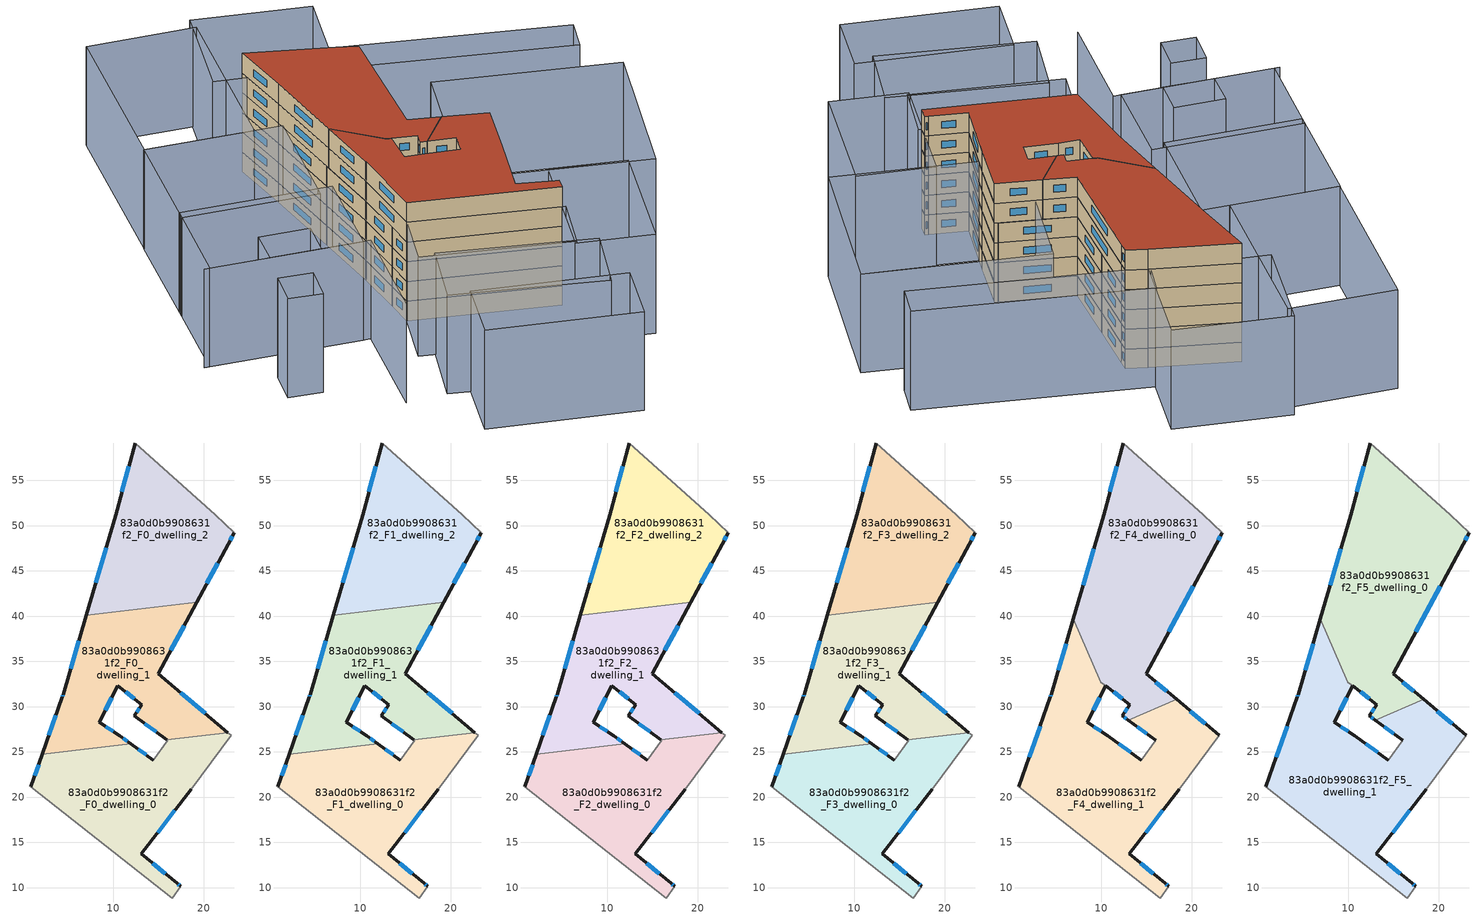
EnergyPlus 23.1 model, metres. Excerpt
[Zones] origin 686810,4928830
83a0d0b9908631f2_F0_dwelling_0
 floor ground (EU_floor_Construction): 23.03,26.85 18.62,20.88 13.1,13.74 17.06,10.46 17.44,10.14 16.55,8.85 0.89,21.17 2.16,24.76 11.96,25.9 14.45,24.09 16.04,26.28 15.93,26.36 22.68,27.14 z0
 wall outside (EU_wall_Construction): 17.44,10.14 17.06,10.46 13.1,13.74 18.62,20.88 / 2.16,24.76 0.89,21.17 / 14.45,24.09 11.96,25.9 z0:3
 wall adiabatic (EU_wall_Construction): 0.89,21.17 16.55,8.85 17.44,10.14 / 16.04,26.28 14.45,24.09 / 16.04,26.28 15.93,26.36 / 18.62,20.88 23.03,26.85 22.68,27.14 z0:3
 wall to 83a0d0b9908631f2_F0_dwelling_1 (EU_wall_Construction): 11.96,25.9 2.16,24.76 / 22.68,27.14 15.93,26.36 z0:3
 window (EU_Window_Construction): 15.77,11.52 14.39,12.67 / 17.32,10.24 17.18,10.35 / 1.75,23.59 1.3,22.34 / 13.64,24.67 12.77,25.31 / 14.9,16.06 16.82,18.55 z0.98:2.02
83a0d0b9908631f2_F0_dwelling_1
 floor ground (EU_floor_Construction): 19.21,41.53 14.95,33.65 22.68,27.14 15.93,26.36 12.3,28.99 13.18,30.21 10.49,32.3 8.44,28.26 10.72,26.8 11.96,25.9 2.16,24.76 4.39,31.09 4.47,31.32 7.04,40.12 z0
 wall outside (EU_wall_Construction): 11.96,25.9 10.72,26.8 8.44,28.26 10.49,32.3 13.18,30.21 12.3,28.99 15.93,26.36 / 7.04,40.12 4.47,31.32 4.39,31.09 2.16,24.76 / 22.68,27.14 14.95,33.65 19.21,41.53 z0:3
 wall to 83a0d0b9908631f2_F0_dwelling_2 (EU_wall_Construction): 19.21,41.53 7.04,40.12 z0:3
 window (EU_Window_Construction): 13.48,28.13 14.75,27.21 / 12.89,29.81 12.59,29.38 / 11.37,31.62 12.31,30.89 / 9.11,29.57 9.83,30.99 / 9.98,27.27 9.18,27.78 / 11.55,26.19 11.12,26.5 / 3.66,29.03 2.88,26.82 / 4.44,31.24 4.42,31.16 / 6.2,37.26 5.31,34.18 / 16.34,36.21 17.83,38.97 / 20.17,29.26 17.46,31.53 z0.98:2.02
83a0d0b9908631f2_F0_dwelling_2
 floor ground (EU_floor_Construction): 21.3,51.21 23.37,49.22 22.69,47.97 19.21,41.53 7.04,40.12 10.26,51.17 12.42,59.14 z0
 wall outside (EU_wall_Construction): 12.42,59.14 10.26,51.17 7.04,40.12 / 19.21,41.53 22.69,47.97 23.37,49.22 z0:3
 wall adiabatic (EU_wall_Construction): 23.37,49.22 21.3,51.21 12.42,59.14 z0:3
 window (EU_Window_Construction): 9.21,47.57 8.09,43.71 / 11.72,56.55 10.96,53.76 / 22.91,48.37 23.15,48.81 / 20.34,43.63 21.56,45.87 z0.98:2.02
83a0d0b9908631f2_F1_dwelling_0
 floor to 83a0d0b9908631f2_F0_dwelling_0 (EU_floor_Construction): 23.03,26.85 18.62,20.88 13.1,13.74 17.06,10.46 17.44,10.14 16.55,8.85 0.89,21.17 2.16,24.76 11.96,25.9 14.45,24.09 16.04,26.28 15.93,26.36 22.68,27.14 z3
 wall outside (EU_wall_Construction): 17.44,10.14 17.06,10.46 13.1,13.74 18.62,20.88 / 2.16,24.76 0.89,21.17 / 14.45,24.09 11.96,25.9 z3:6
 wall adiabatic (EU_wall_Construction): 0.89,21.17 16.55,8.85 17.44,10.14 / 16.04,26.28 14.45,24.09 / 16.04,26.28 15.93,26.36 / 18.62,20.88 23.03,26.85 22.68,27.14 z3:6
 wall to 83a0d0b9908631f2_F1_dwelling_1 (EU_wall_Construction): 11.96,25.9 2.16,24.76 / 22.68,27.14 15.93,26.36 z3:6
 window (EU_Window_Construction): 15.77,11.52 14.39,12.67 / 17.32,10.24 17.18,10.35 / 1.75,23.59 1.3,22.34 / 13.64,24.67 12.77,25.31 / 14.9,16.06 16.82,18.55 z3.98:5.02
83a0d0b9908631f2_F1_dwelling_1
 floor to 83a0d0b9908631f2_F0_dwelling_1 (EU_floor_Construction): 19.21,41.53 14.95,33.65 22.68,27.14 15.93,26.36 12.3,28.99 13.18,30.21 10.49,32.3 8.44,28.26 10.72,26.8 11.96,25.9 2.16,24.76 4.39,31.09 4.47,31.32 7.04,40.12 z3
 wall outside (EU_wall_Construction): 11.96,25.9 10.72,26.8 8.44,28.26 10.49,32.3 13.18,30.21 12.3,28.99 15.93,26.36 / 7.04,40.12 4.47,31.32 4.39,31.09 2.16,24.76 / 22.68,27.14 14.95,33.65 19.21,41.53 z3:6
 wall to 83a0d0b9908631f2_F1_dwelling_2 (EU_wall_Construction): 19.21,41.53 7.04,40.12 z3:6
 window (EU_Window_Construction): 13.48,28.13 14.75,27.21 / 12.89,29.81 12.59,29.38 / 11.37,31.62 12.31,30.89 / 9.11,29.57 9.83,30.99 / 9.98,27.27 9.18,27.78 / 11.55,26.19 11.12,26.5 / 3.66,29.03 2.88,26.82 / 4.44,31.24 4.42,31.16 / 6.2,37.26 5.31,34.18 / 16.34,36.21 17.83,38.97 / 20.17,29.26 17.46,31.53 z3.98:5.02
83a0d0b9908631f2_F1_dwelling_2
 floor to 83a0d0b9908631f2_F0_dwelling_2 (EU_floor_Construction): 21.3,51.21 23.37,49.22 22.69,47.97 19.21,41.53 7.04,40.12 10.26,51.17 12.42,59.14 z3
 wall outside (EU_wall_Construction): 12.42,59.14 10.26,51.17 7.04,40.12 / 19.21,41.53 22.69,47.97 23.37,49.22 z3:6
 wall adiabatic (EU_wall_Construction): 23.37,49.22 21.3,51.21 12.42,59.14 z3:6
 window (EU_Window_Construction): 9.21,47.57 8.09,43.71 / 11.72,56.55 10.96,53.76 / 22.91,48.37 23.15,48.81 / 20.34,43.63 21.56,45.87 z3.98:5.02
83a0d0b9908631f2_F2_dwelling_0
 floor to 83a0d0b9908631f2_F1_dwelling_0 (EU_floor_Construction): 23.03,26.85 18.62,20.88 13.1,13.74 17.06,10.46 17.44,10.14 16.55,8.85 0.89,21.17 2.16,24.76 11.96,25.9 14.45,24.09 16.04,26.28 15.93,26.36 22.68,27.14 z6
 wall outside (EU_wall_Construction): 17.44,10.14 17.06,10.46 13.1,13.74 18.62,20.88 / 2.16,24.76 0.89,21.17 / 14.45,24.09 11.96,25.9 z6:9
 wall adiabatic (EU_wall_Construction): 0.89,21.17 16.55,8.85 17.44,10.14 / 16.04,26.28 14.45,24.09 / 16.04,26.28 15.93,26.36 / 18.62,20.88 23.03,26.85 22.68,27.14 z6:9
 wall to 83a0d0b9908631f2_F2_dwelling_1 (EU_wall_Construction): 11.96,25.9 2.16,24.76 / 22.68,27.14 15.93,26.36 z6:9
 window (EU_Window_Construction): 15.77,11.52 14.39,12.67 / 17.32,10.24 17.18,10.35 / 1.75,23.59 1.3,22.34 / 13.64,24.67 12.77,25.31 / 14.9,16.06 16.82,18.55 z6.98:8.02
83a0d0b9908631f2_F2_dwelling_1
 floor to 83a0d0b9908631f2_F1_dwelling_1 (EU_floor_Construction): 19.21,41.53 14.95,33.65 22.68,27.14 15.93,26.36 12.3,28.99 13.18,30.21 10.49,32.3 8.44,28.26 10.72,26.8 11.96,25.9 2.16,24.76 4.39,31.09 4.47,31.32 7.04,40.12 z6
 wall outside (EU_wall_Construction): 11.96,25.9 10.72,26.8 8.44,28.26 10.49,32.3 13.18,30.21 12.3,28.99 15.93,26.36 / 7.04,40.12 4.47,31.32 4.39,31.09 2.16,24.76 / 22.68,27.14 14.95,33.65 19.21,41.53 z6:9
 wall to 83a0d0b9908631f2_F2_dwelling_2 (EU_wall_Construction): 19.21,41.53 7.04,40.12 z6:9
 window (EU_Window_Construction): 13.48,28.13 14.75,27.21 / 12.89,29.81 12.59,29.38 / 11.37,31.62 12.31,30.89 / 9.11,29.57 9.83,30.99 / 9.98,27.27 9.18,27.78 / 11.55,26.19 11.12,26.5 / 3.66,29.03 2.88,26.82 / 4.44,31.24 4.42,31.16 / 6.2,37.26 5.31,34.18 / 16.34,36.21 17.83,38.97 / 20.17,29.26 17.46,31.53 z6.98:8.02
83a0d0b9908631f2_F2_dwelling_2
 floor to 83a0d0b9908631f2_F1_dwelling_2 (EU_floor_Construction): 21.3,51.21 23.37,49.22 22.69,47.97 19.21,41.53 7.04,40.12 10.26,51.17 12.42,59.14 z6
 wall outside (EU_wall_Construction): 12.42,59.14 10.26,51.17 7.04,40.12 / 19.21,41.53 22.69,47.97 23.37,49.22 z6:9
 wall adiabatic (EU_wall_Construction): 23.37,49.22 21.3,51.21 12.42,59.14 z6:9
 window (EU_Window_Construction): 9.21,47.57 8.09,43.71 / 11.72,56.55 10.96,53.76 / 22.91,48.37 23.15,48.81 / 20.34,43.63 21.56,45.87 z6.98:8.02
83a0d0b9908631f2_F3_dwelling_0
 floor to 83a0d0b9908631f2_F2_dwelling_0 (EU_floor_Construction): 23.03,26.85 18.62,20.88 13.1,13.74 17.06,10.46 17.44,10.14 16.55,8.85 0.89,21.17 2.16,24.76 11.96,25.9 14.45,24.09 16.04,26.28 15.93,26.36 22.68,27.14 z9
 wall outside (EU_wall_Construction): 17.44,10.14 17.06,10.46 13.1,13.74 18.62,20.88 / 2.16,24.76 0.89,21.17 / 14.45,24.09 11.96,25.9 z9:12
 wall adiabatic (EU_wall_Construction): 0.89,21.17 16.55,8.85 17.44,10.14 / 16.04,26.28 14.45,24.09 / 16.04,26.28 15.93,26.36 / 18.62,20.88 23.03,26.85 22.68,27.14 z9:12
 wall to 83a0d0b9908631f2_F3_dwelling_1 (EU_wall_Construction): 11.96,25.9 2.16,24.76 / 22.68,27.14 15.93,26.36 z9:12
 window (EU_Window_Construction): 15.77,11.52 14.39,12.67 / 17.32,10.24 17.18,10.35 / 1.75,23.59 1.3,22.34 / 13.64,24.67 12.77,25.31 / 14.9,16.06 16.82,18.55 z9.98:11.02
83a0d0b9908631f2_F3_dwelling_1
 floor to 83a0d0b9908631f2_F2_dwelling_1 (EU_floor_Construction): 19.21,41.53 14.95,33.65 22.68,27.14 15.93,26.36 12.3,28.99 13.18,30.21 10.49,32.3 8.44,28.26 10.72,26.8 11.96,25.9 2.16,24.76 4.39,31.09 4.47,31.32 7.04,40.12 z9
 wall outside (EU_wall_Construction): 11.96,25.9 10.72,26.8 8.44,28.26 10.49,32.3 13.18,30.21 12.3,28.99 15.93,26.36 / 7.04,40.12 4.47,31.32 4.39,31.09 2.16,24.76 / 22.68,27.14 14.95,33.65 19.21,41.53 z9:12
 wall to 83a0d0b9908631f2_F3_dwelling_2 (EU_wall_Construction): 19.21,41.53 7.04,40.12 z9:12
 window (EU_Window_Construction): 13.48,28.13 14.75,27.21 / 12.89,29.81 12.59,29.38 / 11.37,31.62 12.31,30.89 / 9.11,29.57 9.83,30.99 / 9.98,27.27 9.18,27.78 / 11.55,26.19 11.12,26.5 / 3.66,29.03 2.88,26.82 / 4.44,31.24 4.42,31.16 / 6.2,37.26 5.31,34.18 / 16.34,36.21 17.83,38.97 / 20.17,29.26 17.46,31.53 z9.98:11.02
83a0d0b9908631f2_F3_dwelling_2
 floor to 83a0d0b9908631f2_F2_dwelling_2 (EU_floor_Construction): 21.3,51.21 23.37,49.22 22.69,47.97 19.21,41.53 7.04,40.12 10.26,51.17 12.42,59.14 z9
 wall outside (EU_wall_Construction): 12.42,59.14 10.26,51.17 7.04,40.12 / 19.21,41.53 22.69,47.97 23.37,49.22 z9:12
 wall adiabatic (EU_wall_Construction): 23.37,49.22 21.3,51.21 12.42,59.14 z9:12
 window (EU_Window_Construction): 9.21,47.57 8.09,43.71 / 11.72,56.55 10.96,53.76 / 22.91,48.37 23.15,48.81 / 20.34,43.63 21.56,45.87 z9.98:11.02
83a0d0b9908631f2_F4_dwelling_0
 floor to 83a0d0b9908631f2_F3_dwelling_2 (EU_floor_Construction): 21.3,51.21 23.37,49.22 22.69,47.97 19.21,41.53 7.04,40.12 10.26,51.17 12.42,59.14 z12
 floor to 83a0d0b9908631f2_F3_dwelling_1 (EU_floor_Construction): 19.21,41.53 14.95,33.65 18.34,30.8 13,28.48 12.3,28.99 13.18,30.21 9.97,32.71 6.91,39.69 7.04,40.12 z12
 wall outside (EU_wall_Construction): 12.42,59.14 10.26,51.17 6.91,39.69 / 18.34,30.8 14.95,33.65 22.69,47.97 23.37,49.22 / 10.49,32.3 13.18,30.21 12.3,28.99 13,28.48 z12:15
 wall adiabatic (EU_wall_Construction): 23.37,49.22 21.3,51.21 12.42,59.14 z12:15
 wall to 83a0d0b9908631f2_F4_dwelling_1 (EU_wall_Construction): 13,28.48 18.34,30.8 / 6.91,39.69 9.97,32.71 10.49,32.3 z12:15
 window (EU_Window_Construction): 9.17,47.43 8,43.42 / 11.72,56.55 10.96,53.76 / 22.91,48.37 23.15,48.81 / 17.47,38.3 20.17,43.31 / 17.23,31.72 16.05,32.72 / 12.53,28.82 12.77,28.64 / 12.89,29.81 12.59,29.38 / 11.37,31.62 12.31,30.89 z12.98:14.02
83a0d0b9908631f2_F4_dwelling_1
 floor to 83a0d0b9908631f2_F3_dwelling_0 (EU_floor_Construction): 23.03,26.85 18.62,20.88 13.1,13.74 17.06,10.46 17.44,10.14 16.55,8.85 0.89,21.17 2.16,24.76 11.96,25.9 14.45,24.09 16.04,26.28 15.93,26.36 22.68,27.14 z12
 floor to 83a0d0b9908631f2_F3_dwelling_1 (EU_floor_Construction): 22.68,27.14 15.93,26.36 13,28.48 18.34,30.8 z12; 6.91,39.69 9.97,32.71 10.49,32.3 8.44,28.26 10.72,26.8 11.96,25.9 2.16,24.76 4.39,31.09 4.47,31.32 z12
 wall outside (EU_wall_Construction): 17.44,10.14 17.06,10.46 13.1,13.74 18.62,20.88 / 6.91,39.69 4.47,31.32 4.39,31.09 0.89,21.17 / 14.45,24.09 10.72,26.8 8.44,28.26 10.49,32.3 / 13,28.48 16.04,26.28 / 23.03,26.85 18.34,30.8 z12:15
 wall adiabatic (EU_wall_Construction): 0.89,21.17 16.55,8.85 17.44,10.14 / 16.04,26.28 14.45,24.09 / 18.62,20.88 23.03,26.85 z12:15
 window (EU_Window_Construction): 15.77,11.52 14.39,12.67 / 17.32,10.24 17.18,10.35 / 3.25,27.86 2.03,24.39 / 4.44,31.24 4.42,31.16 / 6.12,36.97 5.26,34.04 / 9.11,29.57 9.83,30.99 / 9.98,27.27 9.18,27.78 / 13.24,24.97 11.93,25.91 / 13.99,27.76 15.05,26.99 / 21.5,28.13 19.86,29.51 / 14.9,16.06 16.82,18.55 z12.98:14.02
83a0d0b9908631f2_F5_dwelling_0
 floor to 83a0d0b9908631f2_F4_dwelling_0 (EU_floor_Construction): 21.3,51.21 23.37,49.22 22.69,47.97 14.95,33.65 18.34,30.8 13,28.48 12.3,28.99 13.18,30.21 9.97,32.71 6.91,39.69 10.26,51.17 12.42,59.14 z15
 wall outside (EU_wall_Construction): 12.42,59.14 10.26,51.17 6.91,39.69 / 18.34,30.8 14.95,33.65 22.69,47.97 23.37,49.22 / 10.49,32.3 13.18,30.21 12.3,28.99 13,28.48 z15:18
 wall adiabatic (EU_wall_Construction): 23.37,49.22 21.3,51.21 12.42,59.14 z15:18
 wall to 83a0d0b9908631f2_F5_dwelling_1 (EU_wall_Construction): 13,28.48 18.34,30.8 / 6.91,39.69 9.97,32.71 10.49,32.3 z15:18
 window (EU_Window_Construction): 9.17,47.43 8,43.42 / 11.72,56.55 10.96,53.76 / 22.91,48.37 23.15,48.81 / 17.47,38.3 20.17,43.31 / 17.23,31.72 16.05,32.72 / 12.53,28.82 12.77,28.64 / 12.89,29.81 12.59,29.38 / 11.37,31.62 12.31,30.89 z15.98:17.02
 roof outside (EU_roof_Construction): 18.34,30.8 14.95,33.65 22.69,47.97 23.37,49.22 21.3,51.21 12.42,59.14 10.26,51.17 6.91,39.69 9.97,32.71 13.18,30.21 12.3,28.99 13,28.48 z18
83a0d0b9908631f2_F5_dwelling_1
 floor to 83a0d0b9908631f2_F4_dwelling_1 (EU_floor_Construction): 18.34,30.8 23.03,26.85 18.62,20.88 13.1,13.74 17.06,10.46 17.44,10.14 16.55,8.85 0.89,21.17 4.39,31.09 4.47,31.32 6.91,39.69 9.97,32.71 10.49,32.3 8.44,28.26 10.72,26.8 14.45,24.09 16.04,26.28 13,28.48 z15
 wall outside (EU_wall_Construction): 17.44,10.14 17.06,10.46 13.1,13.74 18.62,20.88 / 6.91,39.69 4.47,31.32 4.39,31.09 0.89,21.17 / 14.45,24.09 10.72,26.8 8.44,28.26 10.49,32.3 / 13,28.48 16.04,26.28 / 23.03,26.85 18.34,30.8 z15:18
 wall adiabatic (EU_wall_Construction): 0.89,21.17 16.55,8.85 17.44,10.14 / 16.04,26.28 14.45,24.09 / 18.62,20.88 23.03,26.85 z15:18
 window (EU_Window_Construction): 15.77,11.52 14.39,12.67 / 17.32,10.24 17.18,10.35 / 3.25,27.86 2.03,24.39 / 4.44,31.24 4.42,31.16 / 6.12,36.97 5.26,34.04 / 9.11,29.57 9.83,30.99 / 9.98,27.27 9.18,27.78 / 13.24,24.97 11.93,25.91 / 13.99,27.76 15.05,26.99 / 21.5,28.13 19.86,29.51 / 14.9,16.06 16.82,18.55 z15.98:17.02
 roof outside (EU_roof_Construction): 17.44,10.14 17.06,10.46 13.1,13.74 18.62,20.88 23.03,26.85 18.34,30.8 13,28.48 16.04,26.28 14.45,24.09 10.72,26.8 8.44,28.26 10.49,32.3 9.97,32.71 6.91,39.69 4.47,31.32 4.39,31.09 0.89,21.17 16.55,8.85 z18
shading: -23.99,33.27 -5.18,21.89 / -5.18,21.89 -13.03,8.92 / 11,-7.46 5.63,-14.7 / 5.63,-14.7 -10.9,-2.45 / -10.9,-2.45 -5.53,4.79 / -5.53,4.79 11,-7.46 / 11.4,2.07 21.68,15.8 / 21.68,15.8 29.97,9.6 / 29.97,9.6 19.69,-4.14 / 19.69,-4.14 11.4,2.07 / 0.89,21.17 16.89,8.58 / 16.89,8.58 11.9,2.24 / 11.9,2.24 -4.1,14.83 / -4.1,14.83 0.89,21.17 / 26.67,39.97 46.19,24.82 / 46.19,24.82 32.51,7.19 / 32.51,7.19 12.99,22.33 / 12.99,22.33 26.67,39.97 / 23.79,54.84 48.37,35.15 / 48.37,35.15 45.46,31.52 / 45.46,31.52 20.88,51.21 / 20.88,51.21 23.79,54.84 / 29.74,62.6 21.3,51.21 / 21.3,51.21 8.55,60.65 / 8.55,60.65 16.98,72.04 / 16.98,72.04 29.74,62.6 / 14.26,0.59 8.2,-6.84 / 8.2,-6.84 -8.09,6.42 / -8.09,6.42 -2.03,13.86 / -2.03,13.86 14.26,0.59 / -22.08,20.86 -19.41,24.93 / -19.41,24.93 -15.55,22.4 / -15.55,22.4 -18.22,18.33 / -18.22,18.33 -22.08,20.86 / -16.59,28.79 -14.07,32.94 / -14.07,32.94 -8.24,29.4 / -8.24,29.4 -10.76,25.25 / -10.76,25.25 -16.59,28.79 / -23.38,32.9 -16.58,44.1 / -16.58,44.1 0.74,33.58 / 0.74,33.58 -6.06,22.38 / -6.06,22.38 -23.38,32.9 / -17.15,43.16 -8.8,56.92 / -8.8,56.92 6.87,47.42 / 6.87,47.42 -1.48,33.66 / -1.48,33.66 -17.15,43.16 / 3.67,49.36 -8.8,56.86 / -8.8,56.86 3.85,77.89 / 3.85,77.89 16.32,70.39 / 16.32,70.39 3.67,49.36 z0:15
[Building]
EU S2 Campaign: North Axis=0; Terrain=City; Solar Distribution=FullExterior
[Site:Location]
Bologna: Latitude=44.5; Longitude=11.25; Time Zone=1; Elevation=37
[SizingPeriod:WeatherFileDays]
AnnualSizingPeriod: Begin Month=1; Begin Day of Month=1; End Month=12; End Day of Month=31; Day of Week for Start Day=Monday; Use Weather File Daylight Saving Period=No; Use Weather File Rain and Snow Indicators=No
[MATERIAL]
EU_InternalMass_Material: Roughness=MediumRough; Thickness=0.1; Conductivity=1; Density=1800; Specific Heat=900; Thermal Absorptance=0.9; Solar Absorptance=0.7; Visible Absorptance=0.7
[MATERIAL:NOMASS] Roughness=MediumRough; Thermal Absorptance=0.9; Solar Absorptance=0.7; Visible Absorptance=0.7
Name | Thermal Resistance
EU_wall_NoMass | 0.905828
EU_roof_NoMass | 0.37593
EU_floor_NoMass | 0.67114
[WINDOWMATERIAL:SIMPLEGLAZINGSYSTEM]
EU_Window_SimpleGlazing: UFactor=4.52486; Solar Heat Gain Coefficient=0.85; Visible Transmittance=0.85
[CONSTRUCTION]
EU_wall_Construction: EU_wall_NoMass
EU_roof_Construction: EU_roof_NoMass
EU_floor_Construction: EU_floor_NoMass
EU_InternalMass_Construction: EU_InternalMass_Material
EU_Window_Construction: EU_Window_SimpleGlazing
[ZONE] Type=1; Multiplier=1; Ceiling Height=autocalculate; Floor Area=autocalculate; Part of Total Floor Area=Yes
Name | Volume
83a0d0b9908631f2_F0_dwelling_0; 83a0d0b9908631f2_F1_dwelling_0; 83a0d0b9908631f2_F2_dwelling_0; 83a0d0b9908631f2_F3_dwelling_0 | 523.082
83a0d0b9908631f2_F4_dwelling_0; 83a0d0b9908631f2_F5_dwelling_0 | 784.244
83a0d0b9908631f2_F0_dwelling_1; 83a0d0b9908631f2_F1_dwelling_1; 83a0d0b9908631f2_F2_dwelling_1; 83a0d0b9908631f2_F3_dwelling_1 | 523.103
83a0d0b9908631f2_F4_dwelling_1; 83a0d0b9908631f2_F5_dwelling_1 | 785.037
83a0d0b9908631f2_F0_dwelling_2; 83a0d0b9908631f2_F1_dwelling_2; 83a0d0b9908631f2_F2_dwelling_2; 83a0d0b9908631f2_F3_dwelling_2 | 523.088
[INTERNALMASS] Construction=EU_InternalMass_Construction
Name | Zone or ZoneList | Surface Area
83a0d0b9908631f2_F0_dwelling_0_EU_InternalMass | 83a0d0b9908631f2_F0_dwelling_0 | 174.36
83a0d0b9908631f2_F0_dwelling_1_EU_InternalMass | 83a0d0b9908631f2_F0_dwelling_1 | 174.367
83a0d0b9908631f2_F0_dwelling_2_EU_InternalMass | 83a0d0b9908631f2_F0_dwelling_2 | 174.363
83a0d0b9908631f2_F1_dwelling_0_EU_InternalMass | 83a0d0b9908631f2_F1_dwelling_0 | 174.36
83a0d0b9908631f2_F1_dwelling_1_EU_InternalMass | 83a0d0b9908631f2_F1_dwelling_1 | 174.367
83a0d0b9908631f2_F1_dwelling_2_EU_InternalMass | 83a0d0b9908631f2_F1_dwelling_2 | 174.363
83a0d0b9908631f2_F2_dwelling_0_EU_InternalMass | 83a0d0b9908631f2_F2_dwelling_0 | 174.36
83a0d0b9908631f2_F2_dwelling_1_EU_InternalMass | 83a0d0b9908631f2_F2_dwelling_1 | 174.367
83a0d0b9908631f2_F2_dwelling_2_EU_InternalMass | 83a0d0b9908631f2_F2_dwelling_2 | 174.363
83a0d0b9908631f2_F3_dwelling_0_EU_InternalMass | 83a0d0b9908631f2_F3_dwelling_0 | 174.36
83a0d0b9908631f2_F3_dwelling_1_EU_InternalMass | 83a0d0b9908631f2_F3_dwelling_1 | 174.367
83a0d0b9908631f2_F3_dwelling_2_EU_InternalMass | 83a0d0b9908631f2_F3_dwelling_2 | 174.363
83a0d0b9908631f2_F4_dwelling_0_EU_InternalMass | 83a0d0b9908631f2_F4_dwelling_0 | 261.413
83a0d0b9908631f2_F4_dwelling_1_EU_InternalMass | 83a0d0b9908631f2_F4_dwelling_1 | 261.678
83a0d0b9908631f2_F5_dwelling_0_EU_InternalMass | 83a0d0b9908631f2_F5_dwelling_0 | 261.413
83a0d0b9908631f2_F5_dwelling_1_EU_InternalMass | 83a0d0b9908631f2_F5_dwelling_1 | 261.678
[OTHEREQUIPMENT] Fuel Type=Electricity; Design Level Calculation Method=Watts/Area; Power per Zone Floor Area=1; Fraction Latent=0; Fraction Radiant=0; Fraction Lost=0; Carbon Dioxide Generation Rate=0; EndUse Subcategory=EU_Step8_InternalGains
Name | Zone or ZoneList or Space or SpaceList | Schedule
EU_Step8_InternalGain_83a0d0b9908631f2_F0_dwelling_0_f000 | 83a0d0b9908631f2_F0_dwelling_0 | EU_Step8_GainSchedule_83a0d0b9908631f2_F0_dwelling_0_f000
EU_Step8_InternalGain_83a0d0b9908631f2_F0_dwelling_1_f000 | 83a0d0b9908631f2_F0_dwelling_1 | EU_Step8_GainSchedule_83a0d0b9908631f2_F0_dwelling_1_f000
EU_Step8_InternalGain_83a0d0b9908631f2_F0_dwelling_2_f000 | 83a0d0b9908631f2_F0_dwelling_2 | EU_Step8_GainSchedule_83a0d0b9908631f2_F0_dwelling_2_f000
EU_Step8_InternalGain_83a0d0b9908631f2_F1_dwelling_0_f000 | 83a0d0b9908631f2_F1_dwelling_0 | EU_Step8_GainSchedule_83a0d0b9908631f2_F1_dwelling_0_f000
EU_Step8_InternalGain_83a0d0b9908631f2_F1_dwelling_1_f000 | 83a0d0b9908631f2_F1_dwelling_1 | EU_Step8_GainSchedule_83a0d0b9908631f2_F1_dwelling_1_f000
EU_Step8_InternalGain_83a0d0b9908631f2_F1_dwelling_2_f000 | 83a0d0b9908631f2_F1_dwelling_2 | EU_Step8_GainSchedule_83a0d0b9908631f2_F1_dwelling_2_f000
EU_Step8_InternalGain_83a0d0b9908631f2_F2_dwelling_0_f000 | 83a0d0b9908631f2_F2_dwelling_0 | EU_Step8_GainSchedule_83a0d0b9908631f2_F2_dwelling_0_f000
EU_Step8_InternalGain_83a0d0b9908631f2_F2_dwelling_1_f000 | 83a0d0b9908631f2_F2_dwelling_1 | EU_Step8_GainSchedule_83a0d0b9908631f2_F2_dwelling_1_f000
EU_Step8_InternalGain_83a0d0b9908631f2_F2_dwelling_2_f000 | 83a0d0b9908631f2_F2_dwelling_2 | EU_Step8_GainSchedule_83a0d0b9908631f2_F2_dwelling_2_f000
EU_Step8_InternalGain_83a0d0b9908631f2_F3_dwelling_0_f000 | 83a0d0b9908631f2_F3_dwelling_0 | EU_Step8_GainSchedule_83a0d0b9908631f2_F3_dwelling_0_f000
EU_Step8_InternalGain_83a0d0b9908631f2_F3_dwelling_1_f000 | 83a0d0b9908631f2_F3_dwelling_1 | EU_Step8_GainSchedule_83a0d0b9908631f2_F3_dwelling_1_f000
EU_Step8_InternalGain_83a0d0b9908631f2_F3_dwelling_2_f000 | 83a0d0b9908631f2_F3_dwelling_2 | EU_Step8_GainSchedule_83a0d0b9908631f2_F3_dwelling_2_f000
EU_Step8_InternalGain_83a0d0b9908631f2_F4_dwelling_0_f000 | 83a0d0b9908631f2_F4_dwelling_0 | EU_Step8_GainSchedule_83a0d0b9908631f2_F4_dwelling_0_f000
EU_Step8_InternalGain_83a0d0b9908631f2_F4_dwelling_1_f000 | 83a0d0b9908631f2_F4_dwelling_1 | EU_Step8_GainSchedule_83a0d0b9908631f2_F4_dwelling_1_f000
EU_Step8_InternalGain_83a0d0b9908631f2_F5_dwelling_0_f000 | 83a0d0b9908631f2_F5_dwelling_0 | EU_Step8_GainSchedule_83a0d0b9908631f2_F5_dwelling_0_f000
EU_Step8_InternalGain_83a0d0b9908631f2_F5_dwelling_1_f000 | 83a0d0b9908631f2_F5_dwelling_1 | EU_Step8_GainSchedule_83a0d0b9908631f2_F5_dwelling_1_f000
[ZONEVENTILATION:DESIGNFLOWRATE] Schedule=EU_AlwaysOn; Design Flow Rate Calculation Method=AirChanges/Hour; Air Changes per Hour=0.73129; Ventilation Type=Natural; Fan Pressure Rise=0; Fan Total Efficiency=1; Constant Term Coefficient=1; Temperature Term Coefficient=0; Velocity Term Coefficient=0; Velocity Squared Term Coefficient=0; Minimum Indoor Temperature=-100; Maximum Indoor Temperature=100; Delta Temperature=-100; Minimum Outdoor Temperature=-100; Maximum Outdoor Temperature=100; Maximum Wind Speed=40
Name | Zone or ZoneList or Space or SpaceList
EU_ConstantAir_83a0d0b9908631f2_F0_dwelling_0 | 83a0d0b9908631f2_F0_dwelling_0
EU_ConstantAir_83a0d0b9908631f2_F0_dwelling_1 | 83a0d0b9908631f2_F0_dwelling_1
EU_ConstantAir_83a0d0b9908631f2_F0_dwelling_2 | 83a0d0b9908631f2_F0_dwelling_2
EU_ConstantAir_83a0d0b9908631f2_F1_dwelling_0 | 83a0d0b9908631f2_F1_dwelling_0
EU_ConstantAir_83a0d0b9908631f2_F1_dwelling_1 | 83a0d0b9908631f2_F1_dwelling_1
EU_ConstantAir_83a0d0b9908631f2_F1_dwelling_2 | 83a0d0b9908631f2_F1_dwelling_2
EU_ConstantAir_83a0d0b9908631f2_F2_dwelling_0 | 83a0d0b9908631f2_F2_dwelling_0
EU_ConstantAir_83a0d0b9908631f2_F2_dwelling_1 | 83a0d0b9908631f2_F2_dwelling_1
EU_ConstantAir_83a0d0b9908631f2_F2_dwelling_2 | 83a0d0b9908631f2_F2_dwelling_2
EU_ConstantAir_83a0d0b9908631f2_F3_dwelling_0 | 83a0d0b9908631f2_F3_dwelling_0
EU_ConstantAir_83a0d0b9908631f2_F3_dwelling_1 | 83a0d0b9908631f2_F3_dwelling_1
EU_ConstantAir_83a0d0b9908631f2_F3_dwelling_2 | 83a0d0b9908631f2_F3_dwelling_2
EU_ConstantAir_83a0d0b9908631f2_F4_dwelling_0 | 83a0d0b9908631f2_F4_dwelling_0
EU_ConstantAir_83a0d0b9908631f2_F4_dwelling_1 | 83a0d0b9908631f2_F4_dwelling_1
EU_ConstantAir_83a0d0b9908631f2_F5_dwelling_0 | 83a0d0b9908631f2_F5_dwelling_0
EU_ConstantAir_83a0d0b9908631f2_F5_dwelling_1 | 83a0d0b9908631f2_F5_dwelling_1
[HVACTEMPLATE:THERMOSTAT] Constant Heating Setpoint=20; Constant Cooling Setpoint=50
EU_HeatOnly_83a0d0b9908631f2_F0_dwelling_0; EU_HeatOnly_83a0d0b9908631f2_F0_dwelling_1; EU_HeatOnly_83a0d0b9908631f2_F0_dwelling_2; EU_HeatOnly_83a0d0b9908631f2_F1_dwelling_0; EU_HeatOnly_83a0d0b9908631f2_F1_dwelling_1; EU_HeatOnly_83a0d0b9908631f2_F1_dwelling_2; EU_HeatOnly_83a0d0b9908631f2_F2_dwelling_0; EU_HeatOnly_83a0d0b9908631f2_F2_dwelling_1; EU_HeatOnly_83a0d0b9908631f2_F2_dwelling_2; EU_HeatOnly_83a0d0b9908631f2_F3_dwelling_0; EU_HeatOnly_83a0d0b9908631f2_F3_dwelling_1; EU_HeatOnly_83a0d0b9908631f2_F3_dwelling_2; EU_HeatOnly_83a0d0b9908631f2_F4_dwelling_0; EU_HeatOnly_83a0d0b9908631f2_F4_dwelling_1; EU_HeatOnly_83a0d0b9908631f2_F5_dwelling_0; EU_HeatOnly_83a0d0b9908631f2_F5_dwelling_1
[HVACTEMPLATE:ZONE:IDEALLOADSAIRSYSTEM] System Availability Schedule=EU_AlwaysOn; Maximum Heating Supply Air Temperature=50; Minimum Cooling Supply Air Temperature=13; Maximum Heating Supply Air Humidity Ratio=0.0156; Minimum Cooling Supply Air Humidity Ratio=0.0077; Heating Limit=NoLimit; Cooling Limit=NoLimit; Heating Availability Schedule=EU_AlwaysOn; Cooling Availability Schedule=EU_CoolingOff; Dehumidification Control Type=ConstantSensibleHeatRatio; Cooling Sensible Heat Ratio=0.7; Dehumidification Setpoint=60; Humidification Control Type=None; Humidification Setpoint=30; Outdoor Air Method=None; Outdoor Air Flow Rate per Person=0.00944; Outdoor Air Flow Rate per Zone Floor Area=0; Outdoor Air Flow Rate per Zone=0; Demand Controlled Ventilation Type=None; Outdoor Air Economizer Type=NoEconomizer; Heat Recovery Type=None; Sensible Heat Recovery Effectiveness=0.7; Latent Heat Recovery Effectiveness=0.65
Name | Template Thermostat
83a0d0b9908631f2_F0_dwelling_0 | EU_HeatOnly_83a0d0b9908631f2_F0_dwelling_0
83a0d0b9908631f2_F0_dwelling_1 | EU_HeatOnly_83a0d0b9908631f2_F0_dwelling_1
83a0d0b9908631f2_F0_dwelling_2 | EU_HeatOnly_83a0d0b9908631f2_F0_dwelling_2
83a0d0b9908631f2_F1_dwelling_0 | EU_HeatOnly_83a0d0b9908631f2_F1_dwelling_0
83a0d0b9908631f2_F1_dwelling_1 | EU_HeatOnly_83a0d0b9908631f2_F1_dwelling_1
83a0d0b9908631f2_F1_dwelling_2 | EU_HeatOnly_83a0d0b9908631f2_F1_dwelling_2
83a0d0b9908631f2_F2_dwelling_0 | EU_HeatOnly_83a0d0b9908631f2_F2_dwelling_0
83a0d0b9908631f2_F2_dwelling_1 | EU_HeatOnly_83a0d0b9908631f2_F2_dwelling_1
83a0d0b9908631f2_F2_dwelling_2 | EU_HeatOnly_83a0d0b9908631f2_F2_dwelling_2
83a0d0b9908631f2_F3_dwelling_0 | EU_HeatOnly_83a0d0b9908631f2_F3_dwelling_0
83a0d0b9908631f2_F3_dwelling_1 | EU_HeatOnly_83a0d0b9908631f2_F3_dwelling_1
83a0d0b9908631f2_F3_dwelling_2 | EU_HeatOnly_83a0d0b9908631f2_F3_dwelling_2
83a0d0b9908631f2_F4_dwelling_0 | EU_HeatOnly_83a0d0b9908631f2_F4_dwelling_0
83a0d0b9908631f2_F4_dwelling_1 | EU_HeatOnly_83a0d0b9908631f2_F4_dwelling_1
83a0d0b9908631f2_F5_dwelling_0 | EU_HeatOnly_83a0d0b9908631f2_F5_dwelling_0
83a0d0b9908631f2_F5_dwelling_1 | EU_HeatOnly_83a0d0b9908631f2_F5_dwelling_1
[SIZING:ZONE] Zone Cooling Design Supply Air Temperature Input Method=SupplyAirTemperature; Zone Cooling Design Supply Air Temperature=13; Zone Heating Design Supply Air Temperature Input Method=SupplyAirTemperature; Zone Heating Design Supply Air Temperature=50; Zone Cooling Design Supply Air Humidity Ratio=0.008; Zone Heating Design Supply Air Humidity Ratio=0.008; Cooling Design Air Flow Method=DesignDay; Cooling Design Air Flow Rate=0; Cooling Minimum Air Flow per Zone Floor Area=0.000762; Cooling Minimum Air Flow=0; Cooling Minimum Air Flow Fraction=0.2; Heating Design Air Flow Method=DesignDay; Heating Design Air Flow Rate=0; Heating Maximum Air Flow per Zone Floor Area=0.002032; Heating Maximum Air Flow=0.141576; Heating Maximum Air Flow Fraction=0.3; Account for Dedicated Outdoor Air System=No; Dedicated Outdoor Air System Control Strategy=NeutralSupplyAir; Dedicated Outdoor Air Low Setpoint Temperature for Design=autosize; Dedicated Outdoor Air High Setpoint Temperature for Design=autosize; Zone Load Sizing Method=Sensible Load Only No Latent Load; Zone Latent Cooling Design Supply Air Humidity Ratio Input Method=HumidityRatioDifference; Zone Cooling Design Supply Air Humidity Ratio Difference=0.005; Zone Latent Heating Design Supply Air Humidity Ratio Input Method=HumidityRatioDifference; Zone Humidification Design Supply Air Humidity Ratio Difference=0.005
83a0d0b9908631f2_F0_dwelling_0; 83a0d0b9908631f2_F0_dwelling_1; 83a0d0b9908631f2_F0_dwelling_2; 83a0d0b9908631f2_F1_dwelling_0; 83a0d0b9908631f2_F1_dwelling_1; 83a0d0b9908631f2_F1_dwelling_2; 83a0d0b9908631f2_F2_dwelling_0; 83a0d0b9908631f2_F2_dwelling_1; 83a0d0b9908631f2_F2_dwelling_2; 83a0d0b9908631f2_F3_dwelling_0; 83a0d0b9908631f2_F3_dwelling_1; 83a0d0b9908631f2_F3_dwelling_2; 83a0d0b9908631f2_F4_dwelling_0; 83a0d0b9908631f2_F4_dwelling_1; 83a0d0b9908631f2_F5_dwelling_0; 83a0d0b9908631f2_F5_dwelling_1
[SCHEDULE:CONSTANT]
Name | Hourly Value
EU_AlwaysOn | 1
EU_CoolingOff | 0
[SCHEDULE:FILE] Column Number=1; Rows to Skip at Top=0; Number of Hours of Data=8760; Column Separator=Comma; Interpolate to Timestep=No; Minutes per Item=60; Adjust Schedule for Daylight Savings=Yes
Name | File
EU_Step8_GainSchedule_83a0d0b9908631f2_F0_dwelling_0_f000 | ../../schedules/83a0d0b9908631f2/83a0d0b9908631f2_F0_dwelling_0_f000_gain.csv
EU_Step8_GainSchedule_83a0d0b9908631f2_F0_dwelling_1_f000 | ../../schedules/83a0d0b9908631f2/83a0d0b9908631f2_F0_dwelling_1_f000_gain.csv
EU_Step8_GainSchedule_83a0d0b9908631f2_F0_dwelling_2_f000 | ../../schedules/83a0d0b9908631f2/83a0d0b9908631f2_F0_dwelling_2_f000_gain.csv
EU_Step8_GainSchedule_83a0d0b9908631f2_F1_dwelling_0_f000 | ../../schedules/83a0d0b9908631f2/83a0d0b9908631f2_F1_dwelling_0_f000_gain.csv
EU_Step8_GainSchedule_83a0d0b9908631f2_F1_dwelling_1_f000 | ../../schedules/83a0d0b9908631f2/83a0d0b9908631f2_F1_dwelling_1_f000_gain.csv
EU_Step8_GainSchedule_83a0d0b9908631f2_F1_dwelling_2_f000 | ../../schedules/83a0d0b9908631f2/83a0d0b9908631f2_F1_dwelling_2_f000_gain.csv
EU_Step8_GainSchedule_83a0d0b9908631f2_F2_dwelling_0_f000 | ../../schedules/83a0d0b9908631f2/83a0d0b9908631f2_F2_dwelling_0_f000_gain.csv
EU_Step8_GainSchedule_83a0d0b9908631f2_F2_dwelling_1_f000 | ../../schedules/83a0d0b9908631f2/83a0d0b9908631f2_F2_dwelling_1_f000_gain.csv
EU_Step8_GainSchedule_83a0d0b9908631f2_F2_dwelling_2_f000 | ../../schedules/83a0d0b9908631f2/83a0d0b9908631f2_F2_dwelling_2_f000_gain.csv
EU_Step8_GainSchedule_83a0d0b9908631f2_F3_dwelling_0_f000 | ../../schedules/83a0d0b9908631f2/83a0d0b9908631f2_F3_dwelling_0_f000_gain.csv
EU_Step8_GainSchedule_83a0d0b9908631f2_F3_dwelling_1_f000 | ../../schedules/83a0d0b9908631f2/83a0d0b9908631f2_F3_dwelling_1_f000_gain.csv
EU_Step8_GainSchedule_83a0d0b9908631f2_F3_dwelling_2_f000 | ../../schedules/83a0d0b9908631f2/83a0d0b9908631f2_F3_dwelling_2_f000_gain.csv
EU_Step8_GainSchedule_83a0d0b9908631f2_F4_dwelling_0_f000 | ../../schedules/83a0d0b9908631f2/83a0d0b9908631f2_F4_dwelling_0_f000_gain.csv
EU_Step8_GainSchedule_83a0d0b9908631f2_F4_dwelling_1_f000 | ../../schedules/83a0d0b9908631f2/83a0d0b9908631f2_F4_dwelling_1_f000_gain.csv
EU_Step8_GainSchedule_83a0d0b9908631f2_F5_dwelling_0_f000 | ../../schedules/83a0d0b9908631f2/83a0d0b9908631f2_F5_dwelling_0_f000_gain.csv
EU_Step8_GainSchedule_83a0d0b9908631f2_F5_dwelling_1_f000 | ../../schedules/83a0d0b9908631f2/83a0d0b9908631f2_F5_dwelling_1_f000_gain.csv
